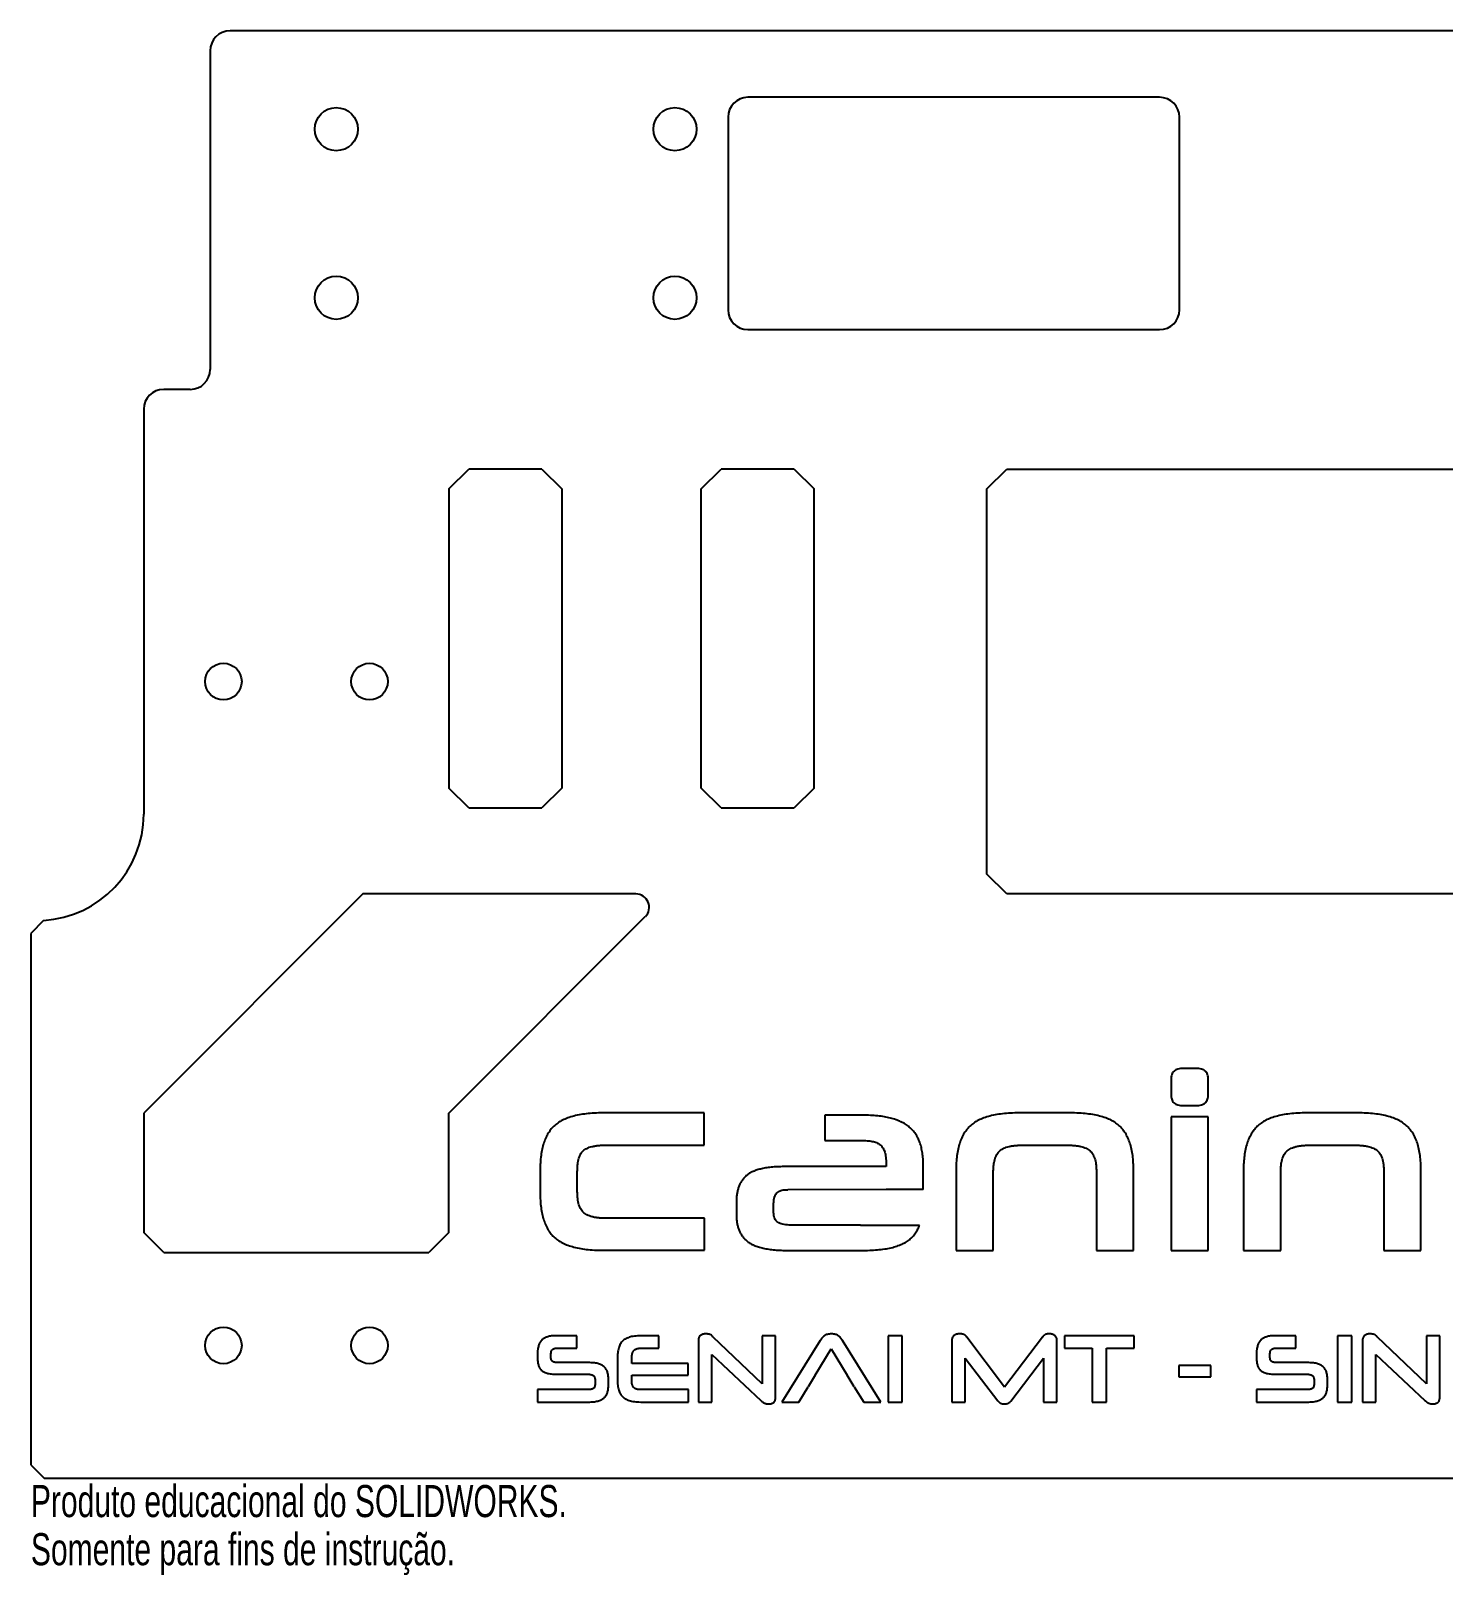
# Model space of a CAD drawing. Header units: millimetres. Extents: x -377 to 17, y -57 to 176.
# Drawn here: x -377 to -164.3, y -56.6 to 176 of the extents above; entities that cross this region are included whole.
import ezdxf

# ---------------------------------------------------------------- set-up
doc = ezdxf.new("R2010")
doc.units = ezdxf.units.MM
doc.styles.add('SLDTEXTSTYLE0', font='TXT', dxfattribs={"width": 0.7})

msp = doc.modelspace()

# ---------------------------------------------------------------- linework, layer by layer
at = {"color": 7, "linetype": 'Continuous', "lineweight": 25}
for p, q in [((-13, 176), (-347, 176)), ((-350, 173), (-350, 125)), ((-207, 166), (-269, 166)), ((-272, 163), (-272, 134)), ((-204, 134), (-204, 163)), ((-269, 131), (-207, 131)), ((-353, 122), (-357, 122)), ((-360, 119), (-360, 58)), ((-314.04, 107), (-311.04, 110)), ((-300.04, 110), (-311.04, 110)), ((-300.04, 110), (-297.04, 107)), ((-276.04, 107), (-273.04, 110)), ((-262.04, 110), (-273.04, 110)), ((-262.04, 110), (-259.04, 107)), ((-233, 107), (-230, 110)), ((-230, 110), (-130, 110)), ((-314.04, 107), (-314.04, 61.96)), ((-297.04, 107), (-297.04, 61.96)), ((-276.04, 61.96), (-276.04, 107)), ((-259.04, 61.96), (-259.04, 107)), ((-233, 49), (-233, 107)), ((-311.04, 58.96), (-314.04, 61.96)), ((-297.04, 61.96), (-300.04, 58.96)), ((-273.04, 58.96), (-276.04, 61.96)), ((-259.04, 61.96), (-262.04, 58.96)), ((-311.04, 58.96), (-300.04, 58.96)), ((-273.04, 58.96), (-262.04, 58.96)), ((-230, 46), (-233, 49)), ((-327, 46), (-360, 13)), ((-285.87, 46), (-327, 46)), ((-130, 46), (-230, 46)), ((-375.11, 42.02), (-377, 40.03)), ((-314.04, 13), (-284.46, 42.59)), ((-377, 40.03), (-377, -40)), ((-201.58, 19.72), (-203.38, 19.72)), ((-205.26, 18.03), (-205.26, 15.86)), ((-199.67, 15.86), (-199.67, 18.03)), ((-203.39, 14.13), (-201.58, 14.14)), ((-360, 13), (-360, -5)), ((-314.04, -5), (-314.04, 13)), ((-275.58, 13.03), (-290.48, 13.03)), ((-275.58, 8.16), (-275.58, 13.03)), ((-257.41, 12.68), (-257.41, 8.86)), ((-251.73, 12.68), (-257.41, 12.68)), ((-220.83, 13.02), (-227.78, 13.03)), ((-205.26, 12.42), (-205.26, -7.69)), ((-199.67, 12.42), (-205.26, 12.42)), ((-199.67, -7.69), (-199.67, 12.42)), ((-177.54, 13.02), (-184.49, 13.03)), ((-290.29, 8.16), (-275.58, 8.16)), ((-257.41, 8.86), (-251.73, 8.86)), ((-227.4, 8.16), (-221.17, 8.16)), ((-184.11, 8.16), (-177.88, 8.16)), ((-248.2, 4.94), (-263.6, 4.94)), ((-248.2, 5.41), (-248.2, 4.94)), ((-242.61, 1.47), (-242.61, 5.14)), ((-300.29, 4.08), (-300.28, 1.29)), ((-294.7, 1.44), (-294.7, 3.89)), ((-237.64, 4.06), (-237.64, -7.69)), ((-232.05, -7.69), (-232.05, 3.87)), ((-216.53, 3.87), (-216.52, -7.69)), ((-210.93, -7.69), (-210.93, 4.06)), ((-194.35, 4.06), (-194.35, -7.69)), ((-188.76, -7.69), (-188.76, 3.87)), ((-173.24, 3.87), (-173.23, -7.69)), ((-167.64, -7.69), (-167.64, 4.06)), ((-248.2, 1.47), (-262.98, 1.46)), ((-242.61, 1.47), (-248.2, 1.47)), ((-270.73, -0.44), (-270.72, -2.33)), ((-265.13, -1.96), (-265.13, -0.58)), ((-275.54, -2.83), (-290.29, -2.83)), ((-275.54, -7.66), (-275.54, -2.83)), ((-252.04, -3.86), (-262.79, -3.86)), ((-251.56, -3.86), (-243.16, -3.86)), ((-357, -8), (-360, -5)), ((-314.04, -5), (-317.04, -8)), ((-357, -8), (-317.04, -8)), ((-290.48, -7.66), (-275.54, -7.66)), ((-263.21, -7.69), (-251.96, -7.69)), ((-237.64, -7.69), (-232.05, -7.69)), ((-216.52, -7.69), (-210.93, -7.69)), ((-205.26, -7.69), (-199.67, -7.69)), ((-194.35, -7.69), (-188.76, -7.69)), ((-173.23, -7.69), (-167.64, -7.69)), ((-294.79, -20.54), (-297.89, -20.54)), ((-294.79, -22.4), (-294.79, -20.54)), ((-282.44, -20.54), (-284.9, -20.54)), ((-282.44, -22.4), (-282.44, -20.54)), ((-266.85, -27.79), (-274.28, -20.68)), ((-266.85, -20.53), (-266.85, -27.79)), ((-264.84, -20.53), (-266.85, -20.53)), ((-264.84, -29.87), (-264.84, -20.53)), ((-247.9, -20.53), (-247.9, -30.53)), ((-245.75, -20.53), (-247.9, -20.53)), ((-245.75, -30.53), (-245.75, -20.53)), ((-230.36, -28.26), (-236.04, -20.73)), ((-224.63, -20.73), (-230.36, -28.26)), ((-221.35, -20.54), (-221.35, -22.4)), ((-210.84, -20.54), (-221.35, -20.54)), ((-210.84, -22.4), (-210.84, -20.54)), ((-186.5, -20.54), (-189.6, -20.54)), ((-186.5, -22.4), (-186.5, -20.54)), ((-180.22, -20.53), (-180.22, -30.53)), ((-178.07, -20.53), (-180.22, -20.53)), ((-178.07, -30.53), (-178.07, -20.53)), ((-166.82, -27.79), (-174.25, -20.68)), ((-166.82, -20.53), (-166.82, -27.79)), ((-164.8, -20.53), (-166.82, -20.53)), ((-164.8, -29.87), (-164.8, -20.53)), ((-297.68, -22.4), (-294.79, -22.4)), ((-284.9, -22.4), (-282.44, -22.4)), ((-276.46, -21.19), (-276.46, -30.53)), ((-258.11, -21.25), (-263.9, -30.53)), ((-258.88, -26.5), (-256.47, -22.53)), ((-256.47, -22.53), (-254.06, -26.5)), ((-249, -30.53), (-254.76, -21.25)), ((-238.29, -21.17), (-238.29, -30.53)), ((-222.47, -30.53), (-222.47, -21.17)), ((-221.35, -22.4), (-217.17, -22.4)), ((-217.17, -22.4), (-217.17, -30.53)), ((-215.02, -22.4), (-210.84, -22.4)), ((-215.02, -30.53), (-215.02, -22.4)), ((-189.39, -22.4), (-186.5, -22.4)), ((-176.43, -21.19), (-176.43, -30.53)), ((-300.69, -23.32), (-300.69, -23.82)), ((-298.68, -23.72), (-298.68, -23.4)), ((-293.04, -24.59), (-297.7, -24.59)), ((-288.65, -24.02), (-288.64, -27.15)), ((-286.49, -24.72), (-286.49, -24.01)), ((-278, -24.72), (-286.49, -24.72)), ((-278, -26.47), (-278, -24.72)), ((-274.45, -23.38), (-267.07, -30.28)), ((-274.45, -30.53), (-274.45, -23.38)), ((-236.27, -23.91), (-231.37, -30.32)), ((-236.27, -30.53), (-236.27, -23.91)), ((-229.4, -30.37), (-224.48, -23.93)), ((-224.48, -23.93), (-224.48, -30.53)), ((-204.11, -25), (-204.11, -26.73)), ((-199.28, -25), (-204.11, -25)), ((-199.28, -26.73), (-199.28, -25)), ((-192.4, -23.32), (-192.4, -23.82)), ((-190.39, -23.72), (-190.39, -23.4)), ((-184.75, -24.59), (-189.41, -24.59)), ((-174.41, -23.38), (-167.04, -30.28)), ((-174.41, -30.53), (-174.41, -23.38)), ((-297.89, -26.33), (-293.14, -26.33)), ((-292.03, -27.22), (-292.03, -27.78)), ((-290.02, -27.93), (-290.01, -27.12)), ((-286.49, -26.47), (-278, -26.47)), ((-286.49, -27.16), (-286.49, -26.47)), ((-258.88, -26.5), (-259.92, -28.21)), ((-253.02, -28.21), (-254.06, -26.5)), ((-204.11, -26.73), (-199.28, -26.73)), ((-189.6, -26.33), (-184.85, -26.33)), ((-183.74, -27.22), (-183.74, -27.78)), ((-181.72, -27.93), (-181.72, -27.12)), ((-300.71, -28.66), (-300.71, -30.52)), ((-293.15, -28.66), (-300.71, -28.66)), ((-277.94, -28.66), (-284.9, -28.66)), ((-277.94, -30.52), (-277.94, -28.66)), ((-261.34, -30.53), (-259.92, -28.21)), ((-253.02, -28.21), (-251.57, -30.53)), ((-192.41, -28.66), (-192.41, -30.52)), ((-184.86, -28.66), (-192.41, -28.66)), ((-300.71, -30.52), (-293.04, -30.52)), ((-284.9, -30.52), (-277.94, -30.52)), ((-276.46, -30.53), (-274.45, -30.53)), ((-265.9, -30.8), (-265.9, -30.8)), ((-263.9, -30.53), (-261.34, -30.53)), ((-251.57, -30.53), (-249, -30.53)), ((-247.9, -30.53), (-245.75, -30.53)), ((-238.29, -30.53), (-236.27, -30.53)), ((-224.48, -30.53), (-222.47, -30.53)), ((-217.17, -30.53), (-215.02, -30.53)), ((-192.41, -30.52), (-184.74, -30.52)), ((-180.22, -30.53), (-178.07, -30.53)), ((-176.43, -30.53), (-174.41, -30.53)), ((-165.87, -30.8), (-165.86, -30.8)), ((-377, -40), (-375, -42)), ((-375, -42), (15, -42))]:
    msp.add_line(p, q, dxfattribs=at)
for centre, radius in [((-331, 161.2), 3.25), ((-280, 161.2), 3.25), ((-331, 135.8), 3.25), ((-280, 135.8), 3.25), ((-348, 78), 2.75), ((-326, 78), 2.75), ((-348, -22), 2.75), ((-326, -22), 2.75)]:
    msp.add_circle(centre, radius, dxfattribs=at)
for centre, radius, start, end in [((-347, 173), 3, 90, 180), ((-269, 163), 3, 90, 180), ((-207, 163), 3, 0, 90), ((-269, 134), 3, 180, 270), ((-207, 134), 3, 270, 0), ((-353, 125), 3, 270, 0), ((-357, 119), 3, 90, 180), ((-376, 58), 16, 273.1847, 0), ((-285.87, 44), 2, 315, 90)]:
    msp.add_arc(centre, radius, start, end, dxfattribs=at)
for points, knots in [([(-203.38, 19.72), (-203.54, 19.72), (-203.83, 19.72), (-204.23, 19.65), (-204.57, 19.53), (-204.84, 19.34), (-205.05, 19.09), (-205.19, 18.79), (-205.27, 18.43), (-205.27, 18.17), (-205.26, 18.03)], [0, 0, 0, 0, 0.1568248, 0.2934754, 0.4134904, 0.5222843, 0.6282355, 0.739377, 0.8617379, 1, 1, 1, 1]), ([(-199.67, 18.03), (-199.67, 18.17), (-199.68, 18.43), (-199.76, 18.79), (-199.9, 19.1), (-200.1, 19.34), (-200.37, 19.52), (-200.72, 19.64), (-201.13, 19.71), (-201.42, 19.71), (-201.58, 19.72)], [0, 0, 0, 0, 0.139168, 0.262952, 0.371691, 0.473139, 0.578648, 0.698976, 0.838393, 1, 1, 1, 1]), ([(-205.26, 15.86), (-205.26, 15.72), (-205.27, 15.46), (-205.19, 15.1), (-205.05, 14.78), (-204.84, 14.54), (-204.57, 14.34), (-204.23, 14.21), (-203.83, 14.14), (-203.54, 14.13), (-203.39, 14.13)], [0, 0, 0, 0, 0.140241, 0.263503, 0.373818, 0.480393, 0.590521, 0.710319, 0.845953, 1, 1, 1, 1]), ([(-201.58, 14.14), (-201.42, 14.14), (-201.13, 14.14), (-200.71, 14.22), (-200.37, 14.35), (-200.1, 14.53), (-199.9, 14.78), (-199.76, 15.09), (-199.68, 15.45), (-199.67, 15.72), (-199.67, 15.86)], [0, 0, 0, 0, 0.159642, 0.298418, 0.419207, 0.525028, 0.627192, 0.736843, 0.859764, 1, 1, 1, 1]), ([(-290.48, 13.03), (-290.93, 13.03), (-291.79, 13.02), (-293.03, 12.93), (-294.16, 12.79), (-295.19, 12.58), (-296.11, 12.3), (-296.93, 11.94), (-297.64, 11.53), (-298.24, 11.04), (-298.76, 10.47), (-299.19, 9.81), (-299.55, 9.07), (-299.84, 8.24), (-300.07, 7.32), (-300.21, 6.32), (-300.29, 5.23), (-300.29, 4.47), (-300.29, 4.08)], [0, 0, 0, 0, 0.086252, 0.165576, 0.23829, 0.305122, 0.366631, 0.423012, 0.47488, 0.523871, 0.572176, 0.621919, 0.674132, 0.730078, 0.790208, 0.854912, 0.924741, 1, 1, 1, 1]), ([(-242.61, 5.14), (-242.61, 5.46), (-242.62, 6.07), (-242.71, 6.96), (-242.87, 7.78), (-243.09, 8.54), (-243.4, 9.23), (-243.76, 9.86), (-244.19, 10.42), (-244.7, 10.91), (-245.29, 11.34), (-245.96, 11.71), (-246.72, 12.02), (-247.55, 12.27), (-248.48, 12.46), (-249.49, 12.59), (-250.58, 12.67), (-251.34, 12.67), (-251.73, 12.68)], [0, 0, 0, 0, 0.069379, 0.134222, 0.195059, 0.252871, 0.307076, 0.359523, 0.410913, 0.461648, 0.513833, 0.569265, 0.628211, 0.691858, 0.760242, 0.834266, 0.914218, 1, 1, 1, 1]), ([(-227.78, 13.03), (-228.24, 13.03), (-229.11, 13.02), (-230.35, 12.93), (-231.49, 12.79), (-232.53, 12.57), (-233.45, 12.3), (-234.27, 11.94), (-234.98, 11.53), (-235.59, 11.03), (-236.11, 10.46), (-236.54, 9.8), (-236.91, 9.06), (-237.19, 8.23), (-237.42, 7.31), (-237.56, 6.3), (-237.65, 5.21), (-237.64, 4.45), (-237.64, 4.06)], [0, 0, 0, 0, 0.086525, 0.166262, 0.23906, 0.306065, 0.367584, 0.423762, 0.475922, 0.524736, 0.572866, 0.622623, 0.674962, 0.730705, 0.790618, 0.855087, 0.925013, 1, 1, 1, 1]), ([(-210.93, 4.06), (-210.93, 4.46), (-210.94, 5.21), (-211.01, 6.31), (-211.16, 7.31), (-211.38, 8.23), (-211.68, 9.06), (-212.04, 9.8), (-212.47, 10.46), (-212.99, 11.03), (-213.6, 11.53), (-214.32, 11.94), (-215.14, 12.3), (-216.07, 12.57), (-217.1, 12.79), (-218.25, 12.93), (-219.5, 13.03), (-220.37, 13.02), (-220.83, 13.02)], [0, 0, 0, 0, 0.074631, 0.144426, 0.208851, 0.26859, 0.324367, 0.376627, 0.426309, 0.474367, 0.523107, 0.57549, 0.631904, 0.69333, 0.760577, 0.833612, 0.913577, 1, 1, 1, 1]), ([(-184.49, 13.03), (-184.95, 13.03), (-185.82, 13.02), (-187.06, 12.93), (-188.21, 12.79), (-189.24, 12.57), (-190.16, 12.3), (-190.98, 11.94), (-191.69, 11.53), (-192.3, 11.03), (-192.82, 10.46), (-193.25, 9.8), (-193.62, 9.06), (-193.9, 8.23), (-194.13, 7.31), (-194.27, 6.3), (-194.36, 5.21), (-194.36, 4.45), (-194.35, 4.06)], [0, 0, 0, 0, 0.086525, 0.166262, 0.23906, 0.306065, 0.367584, 0.423762, 0.475922, 0.524736, 0.572866, 0.622623, 0.674962, 0.730705, 0.790618, 0.855087, 0.925013, 1, 1, 1, 1]), ([(-167.64, 4.06), (-167.65, 4.46), (-167.65, 5.21), (-167.72, 6.31), (-167.87, 7.31), (-168.09, 8.23), (-168.39, 9.06), (-168.75, 9.8), (-169.19, 10.46), (-169.7, 11.03), (-170.31, 11.53), (-171.03, 11.94), (-171.85, 12.3), (-172.78, 12.57), (-173.81, 12.79), (-174.96, 12.93), (-176.21, 13.03), (-177.08, 13.02), (-177.54, 13.02)], [0, 0, 0, 0, 0.074631, 0.144426, 0.208851, 0.26859, 0.324367, 0.376627, 0.426309, 0.474367, 0.523107, 0.57549, 0.631904, 0.69333, 0.760577, 0.833612, 0.913577, 1, 1, 1, 1]), ([(-294.7, 3.89), (-294.7, 4.09), (-294.7, 4.47), (-294.67, 5.02), (-294.61, 5.52), (-294.52, 5.97), (-294.4, 6.38), (-294.25, 6.73), (-294.06, 7.04), (-293.84, 7.3), (-293.57, 7.52), (-293.26, 7.7), (-292.89, 7.86), (-292.47, 7.97), (-292, 8.07), (-291.48, 8.13), (-290.9, 8.16), (-290.5, 8.16), (-290.29, 8.16)], [0, 0, 0, 0, 0.081401, 0.156514, 0.225241, 0.288031, 0.345197, 0.397574, 0.446056, 0.491273, 0.537066, 0.585802, 0.639556, 0.698879, 0.763873, 0.835669, 0.914525, 1, 1, 1, 1]), ([(-251.73, 8.86), (-251.58, 8.86), (-251.28, 8.86), (-250.86, 8.83), (-250.47, 8.78), (-250.12, 8.71), (-249.79, 8.61), (-249.5, 8.49), (-249.24, 8.33), (-249.01, 8.16), (-248.81, 7.96), (-248.64, 7.71), (-248.5, 7.42), (-248.38, 7.09), (-248.3, 6.73), (-248.24, 6.33), (-248.2, 5.88), (-248.2, 5.57), (-248.2, 5.41)], [0, 0, 0, 0, 0.078059, 0.151103, 0.217913, 0.280663, 0.339056, 0.393748, 0.444241, 0.492898, 0.541767, 0.592179, 0.647214, 0.706498, 0.770786, 0.84067, 0.916691, 1, 1, 1, 1]), ([(-232.05, 3.87), (-232.05, 4.07), (-232.05, 4.46), (-232.01, 5.02), (-231.94, 5.53), (-231.84, 5.98), (-231.71, 6.39), (-231.53, 6.75), (-231.33, 7.05), (-231.09, 7.31), (-230.8, 7.53), (-230.46, 7.71), (-230.08, 7.86), (-229.64, 7.98), (-229.15, 8.07), (-228.61, 8.13), (-228.02, 8.17), (-227.62, 8.16), (-227.4, 8.16)], [0, 0, 0, 0, 0.079748, 0.154484, 0.222402, 0.283931, 0.341027, 0.393009, 0.441464, 0.487492, 0.534423, 0.584478, 0.639321, 0.699266, 0.764782, 0.836868, 0.915206, 1, 1, 1, 1]), ([(-221.17, 8.16), (-220.96, 8.16), (-220.54, 8.16), (-219.94, 8.13), (-219.4, 8.07), (-218.9, 7.98), (-218.47, 7.86), (-218.08, 7.71), (-217.74, 7.53), (-217.46, 7.31), (-217.22, 7.05), (-217.02, 6.75), (-216.86, 6.39), (-216.72, 5.98), (-216.62, 5.53), (-216.56, 5.02), (-216.52, 4.46), (-216.52, 4.07), (-216.53, 3.87)], [0, 0, 0, 0, 0.085809, 0.165352, 0.237932, 0.303954, 0.363707, 0.418375, 0.46827, 0.514474, 0.559861, 0.608161, 0.659664, 0.716577, 0.777749, 0.845352, 0.919849, 1, 1, 1, 1]), ([(-188.76, 3.87), (-188.76, 4.07), (-188.76, 4.46), (-188.72, 5.02), (-188.66, 5.53), (-188.55, 5.98), (-188.42, 6.39), (-188.24, 6.75), (-188.04, 7.05), (-187.8, 7.31), (-187.51, 7.53), (-187.18, 7.71), (-186.79, 7.86), (-186.35, 7.98), (-185.86, 8.07), (-185.32, 8.13), (-184.74, 8.17), (-184.33, 8.16), (-184.11, 8.16)], [0, 0, 0, 0, 0.0797482, 0.1544837, 0.2224021, 0.2839306, 0.3410268, 0.3930088, 0.4414636, 0.4874923, 0.5344234, 0.5844783, 0.6393214, 0.6992664, 0.7647821, 0.8368682, 0.9152061, 1, 1, 1, 1]), ([(-177.88, 8.16), (-177.67, 8.16), (-177.25, 8.16), (-176.65, 8.13), (-176.11, 8.07), (-175.61, 7.98), (-175.18, 7.86), (-174.79, 7.71), (-174.45, 7.53), (-174.17, 7.31), (-173.93, 7.05), (-173.73, 6.75), (-173.57, 6.39), (-173.43, 5.98), (-173.33, 5.53), (-173.27, 5.02), (-173.23, 4.46), (-173.23, 4.07), (-173.24, 3.87)], [0, 0, 0, 0, 0.085809, 0.165352, 0.237932, 0.303954, 0.363707, 0.418375, 0.46827, 0.514474, 0.559861, 0.608161, 0.659664, 0.716577, 0.777749, 0.845352, 0.919849, 1, 1, 1, 1]), ([(-263.6, 4.94), (-263.93, 4.93), (-264.57, 4.92), (-265.5, 4.86), (-266.34, 4.74), (-267.09, 4.59), (-267.77, 4.4), (-268.36, 4.16), (-268.87, 3.88), (-269.3, 3.54), (-269.65, 3.16), (-269.97, 2.76), (-270.22, 2.32), (-270.42, 1.84), (-270.58, 1.32), (-270.68, 0.77), (-270.73, 0.18), (-270.73, -0.23), (-270.73, -0.44)], [0, 0, 0, 0, 0.097006, 0.186559, 0.268145, 0.342494, 0.410127, 0.471642, 0.527107, 0.57901, 0.628275, 0.677194, 0.726261, 0.776529, 0.828169, 0.882291, 0.939384, 1, 1, 1, 1]), ([(-300.28, 1.29), (-300.29, 0.9), (-300.3, 0.14), (-300.21, -0.95), (-300.07, -1.95), (-299.84, -2.86), (-299.55, -3.69), (-299.19, -4.44), (-298.76, -5.1), (-298.24, -5.67), (-297.64, -6.16), (-296.93, -6.58), (-296.11, -6.93), (-295.19, -7.2), (-294.16, -7.43), (-293.03, -7.57), (-291.79, -7.66), (-290.93, -7.66), (-290.48, -7.66)], [0, 0, 0, 0, 0.075439, 0.144927, 0.20964, 0.269438, 0.325392, 0.377928, 0.427678, 0.47599, 0.524989, 0.577044, 0.633434, 0.694848, 0.761763, 0.834487, 0.913823, 1, 1, 1, 1]), ([(-290.29, -2.83), (-290.5, -2.83), (-290.9, -2.84), (-291.47, -2.8), (-291.99, -2.74), (-292.46, -2.63), (-292.88, -2.51), (-293.25, -2.35), (-293.56, -2.16), (-293.83, -1.93), (-294.05, -1.67), (-294.24, -1.36), (-294.39, -1), (-294.52, -0.6), (-294.61, -0.16), (-294.67, 0.34), (-294.7, 0.87), (-294.7, 1.25), (-294.7, 1.44)], [0, 0, 0, 0, 0.085625, 0.164051, 0.236096, 0.300732, 0.360474, 0.414714, 0.46504, 0.511475, 0.557911, 0.607202, 0.659762, 0.716631, 0.778902, 0.846374, 0.920247, 1, 1, 1, 1]), ([(-265.13, -0.58), (-265.13, -0.4), (-265.11, -0.06), (-265.01, 0.4), (-264.84, 0.77), (-264.58, 1.06), (-264.25, 1.25), (-263.88, 1.39), (-263.45, 1.46), (-263.14, 1.46), (-262.98, 1.46)], [0, 0, 0, 0, 0.157347, 0.293322, 0.40902, 0.515262, 0.622078, 0.736279, 0.860983, 1, 1, 1, 1]), ([(-262.79, -3.86), (-262.96, -3.86), (-263.3, -3.85), (-263.76, -3.77), (-264.17, -3.64), (-264.52, -3.46), (-264.8, -3.2), (-264.99, -2.85), (-265.12, -2.43), (-265.13, -2.12), (-265.13, -1.96)], [0, 0, 0, 0, 0.151001, 0.286172, 0.406639, 0.518878, 0.625557, 0.735814, 0.859877, 1, 1, 1, 1]), ([(-270.72, -2.33), (-270.72, -2.53), (-270.73, -2.93), (-270.67, -3.5), (-270.56, -4.05), (-270.4, -4.56), (-270.17, -5.03), (-269.91, -5.48), (-269.57, -5.88), (-269.19, -6.26), (-268.74, -6.6), (-268.19, -6.88), (-267.57, -7.13), (-266.86, -7.33), (-266.07, -7.48), (-265.19, -7.6), (-264.23, -7.67), (-263.56, -7.68), (-263.21, -7.69)], [0, 0, 0, 0, 0.057278, 0.111463, 0.163285, 0.213422, 0.262564, 0.311171, 0.359802, 0.409995, 0.462947, 0.519971, 0.582508, 0.6514, 0.727507, 0.810603, 0.901524, 1, 1, 1, 1]), ([(-251.96, -7.69), (-251.53, -7.68), (-250.7, -7.68), (-249.52, -7.61), (-248.43, -7.49), (-247.45, -7.3), (-246.57, -7.06), (-245.8, -6.76), (-245.12, -6.4), (-244.55, -5.98), (-244.06, -5.48), (-243.65, -4.91), (-243.35, -4.36), (-243.21, -4), (-243.16, -3.86)], [0, 0, 0, 0, 0.0896435, 0.1720255, 0.2478845, 0.3171956, 0.3803975, 0.4379276, 0.4904617, 0.5391125, 0.5864419, 0.6349497, 0.6857741, 0.716353, 0.716353, 0.716353, 0.716353]), ([(-297.89, -20.54), (-298.01, -20.54), (-298.24, -20.54), (-298.57, -20.57), (-298.88, -20.62), (-299.16, -20.68), (-299.42, -20.77), (-299.65, -20.88), (-299.86, -21.01), (-300.04, -21.16), (-300.2, -21.34), (-300.33, -21.55), (-300.45, -21.78), (-300.54, -22.03), (-300.61, -22.32), (-300.66, -22.63), (-300.69, -22.97), (-300.69, -23.2), (-300.69, -23.32)], [0, 0, 0, 0, 0.077673, 0.149994, 0.217322, 0.280121, 0.33892, 0.394362, 0.447211, 0.498055, 0.549103, 0.601433, 0.656866, 0.715972, 0.779438, 0.847743, 0.921018, 1, 1, 1, 1]), ([(-284.9, -20.54), (-285.07, -20.54), (-285.4, -20.54), (-285.88, -20.57), (-286.31, -20.63), (-286.7, -20.71), (-287.05, -20.82), (-287.36, -20.95), (-287.63, -21.11), (-287.86, -21.3), (-288.06, -21.52), (-288.23, -21.78), (-288.37, -22.07), (-288.47, -22.39), (-288.56, -22.75), (-288.62, -23.14), (-288.65, -23.57), (-288.65, -23.86), (-288.65, -24.02)], [0, 0, 0, 0, 0.0854662, 0.16428, 0.2365209, 0.3026248, 0.3632537, 0.4192168, 0.4706936, 0.5193291, 0.5673167, 0.6172674, 0.6700212, 0.7264186, 0.7870455, 0.8527314, 0.9234655, 1, 1, 1, 1]), ([(-275.31, -20.26), (-275.39, -20.26), (-275.55, -20.26), (-275.77, -20.31), (-275.97, -20.38), (-276.14, -20.48), (-276.29, -20.61), (-276.39, -20.78), (-276.45, -20.97), (-276.46, -21.11), (-276.46, -21.19)], [0, 0, 0, 0, 0.147474, 0.282025, 0.405491, 0.523377, 0.635587, 0.748073, 0.867102, 1, 1, 1, 1]), ([(-274.28, -20.68), (-274.31, -20.64), (-274.37, -20.58), (-274.46, -20.49), (-274.57, -20.42), (-274.7, -20.36), (-274.83, -20.32), (-274.98, -20.28), (-275.14, -20.27), (-275.25, -20.26), (-275.31, -20.26)], [0, 0, 0, 0, 0.112638, 0.222721, 0.337575, 0.454975, 0.579494, 0.710435, 0.850078, 1, 1, 1, 1]), ([(-256.43, -20.26), (-256.53, -20.26), (-256.73, -20.27), (-257.02, -20.32), (-257.27, -20.41), (-257.48, -20.53), (-257.66, -20.68), (-257.83, -20.85), (-257.98, -21.04), (-258.07, -21.18), (-258.11, -21.25)], [0, 0, 0, 0, 0.153312, 0.291295, 0.417657, 0.534477, 0.648523, 0.762546, 0.879478, 1, 1, 1, 1]), ([(-254.76, -21.25), (-254.8, -21.18), (-254.89, -21.04), (-255.04, -20.85), (-255.21, -20.68), (-255.39, -20.53), (-255.6, -20.41), (-255.85, -20.32), (-256.13, -20.27), (-256.32, -20.26), (-256.43, -20.26)], [0, 0, 0, 0, 0.121043, 0.238802, 0.353631, 0.467674, 0.58442, 0.709727, 0.847669, 1, 1, 1, 1]), ([(-237.09, -20.26), (-237.18, -20.26), (-237.34, -20.27), (-237.56, -20.31), (-237.77, -20.37), (-237.95, -20.47), (-238.1, -20.6), (-238.21, -20.76), (-238.28, -20.96), (-238.28, -21.1), (-238.29, -21.17)], [0, 0, 0, 0, 0.146892, 0.282001, 0.406629, 0.525696, 0.639376, 0.751441, 0.86861, 1, 1, 1, 1]), ([(-236.04, -20.73), (-236.07, -20.69), (-236.13, -20.61), (-236.23, -20.51), (-236.34, -20.43), (-236.46, -20.36), (-236.6, -20.31), (-236.75, -20.28), (-236.91, -20.26), (-237.03, -20.26), (-237.09, -20.26)], [0, 0, 0, 0, 0.12414, 0.241749, 0.355543, 0.466763, 0.582534, 0.708242, 0.84765, 1, 1, 1, 1]), ([(-223.65, -20.26), (-223.71, -20.26), (-223.82, -20.26), (-223.97, -20.28), (-224.11, -20.32), (-224.23, -20.37), (-224.34, -20.44), (-224.45, -20.52), (-224.54, -20.62), (-224.6, -20.69), (-224.63, -20.73)], [0, 0, 0, 0, 0.1540519, 0.2907194, 0.4153389, 0.5283469, 0.6390481, 0.7526028, 0.8719626, 1, 1, 1, 1]), ([(-222.47, -21.17), (-222.47, -21.1), (-222.48, -20.96), (-222.55, -20.76), (-222.66, -20.6), (-222.81, -20.47), (-222.99, -20.37), (-223.19, -20.31), (-223.41, -20.27), (-223.57, -20.26), (-223.65, -20.26)], [0, 0, 0, 0, 0.1319025, 0.250414, 0.3630701, 0.4780532, 0.5973824, 0.7222482, 0.8551918, 1, 1, 1, 1]), ([(-189.6, -20.54), (-189.72, -20.54), (-189.95, -20.54), (-190.28, -20.57), (-190.59, -20.62), (-190.87, -20.68), (-191.13, -20.77), (-191.36, -20.88), (-191.57, -21.01), (-191.75, -21.16), (-191.91, -21.34), (-192.04, -21.55), (-192.16, -21.78), (-192.25, -22.03), (-192.32, -22.32), (-192.37, -22.63), (-192.4, -22.97), (-192.4, -23.2), (-192.4, -23.32)], [0, 0, 0, 0, 0.077673, 0.149994, 0.217322, 0.280121, 0.33892, 0.394362, 0.447211, 0.498055, 0.549103, 0.601433, 0.656866, 0.715972, 0.779438, 0.847743, 0.921018, 1, 1, 1, 1]), ([(-175.27, -20.26), (-175.35, -20.26), (-175.51, -20.26), (-175.74, -20.31), (-175.94, -20.38), (-176.11, -20.48), (-176.25, -20.61), (-176.35, -20.78), (-176.42, -20.97), (-176.42, -21.11), (-176.43, -21.19)], [0, 0, 0, 0, 0.147474, 0.282025, 0.405491, 0.523377, 0.635587, 0.748073, 0.867102, 1, 1, 1, 1]), ([(-174.25, -20.68), (-174.28, -20.64), (-174.33, -20.58), (-174.43, -20.49), (-174.54, -20.42), (-174.66, -20.36), (-174.8, -20.32), (-174.94, -20.28), (-175.1, -20.27), (-175.21, -20.26), (-175.27, -20.26)], [0, 0, 0, 0, 0.1126378, 0.2227212, 0.3375753, 0.4549749, 0.5794942, 0.7104349, 0.8500776, 1, 1, 1, 1]), ([(-298.68, -23.4), (-298.67, -23.31), (-298.67, -23.14), (-298.63, -22.92), (-298.55, -22.73), (-298.44, -22.59), (-298.29, -22.5), (-298.12, -22.43), (-297.91, -22.4), (-297.76, -22.4), (-297.68, -22.4)], [0, 0, 0, 0, 0.162127, 0.300689, 0.416697, 0.519639, 0.621352, 0.732562, 0.857576, 1, 1, 1, 1]), ([(-286.49, -24.01), (-286.5, -23.94), (-286.5, -23.8), (-286.48, -23.6), (-286.46, -23.42), (-286.43, -23.25), (-286.39, -23.1), (-286.33, -22.97), (-286.26, -22.85), (-286.18, -22.75), (-286.09, -22.66), (-285.97, -22.59), (-285.84, -22.52), (-285.69, -22.47), (-285.52, -22.44), (-285.33, -22.41), (-285.12, -22.39), (-284.98, -22.4), (-284.9, -22.4)], [0, 0, 0, 0, 0.080442, 0.154314, 0.222996, 0.286212, 0.34428, 0.398036, 0.447551, 0.494464, 0.541101, 0.590913, 0.645639, 0.704171, 0.768482, 0.839023, 0.916079, 1, 1, 1, 1]), ([(-190.39, -23.4), (-190.38, -23.31), (-190.38, -23.14), (-190.34, -22.92), (-190.26, -22.73), (-190.15, -22.59), (-190, -22.5), (-189.83, -22.43), (-189.62, -22.4), (-189.47, -22.4), (-189.39, -22.4)], [0, 0, 0, 0, 0.162127, 0.300689, 0.416697, 0.519639, 0.621352, 0.732562, 0.857576, 1, 1, 1, 1]), ([(-300.69, -23.82), (-300.69, -23.93), (-300.7, -24.13), (-300.67, -24.42), (-300.63, -24.68), (-300.57, -24.93), (-300.49, -25.16), (-300.39, -25.37), (-300.27, -25.55), (-300.13, -25.72), (-299.96, -25.87), (-299.75, -25.99), (-299.52, -26.1), (-299.26, -26.19), (-298.96, -26.25), (-298.63, -26.3), (-298.27, -26.33), (-298.02, -26.33), (-297.89, -26.33)], [0, 0, 0, 0, 0.070545, 0.136024, 0.197282, 0.254696, 0.309218, 0.361615, 0.411557, 0.460619, 0.510983, 0.564273, 0.621855, 0.684566, 0.753523, 0.828764, 0.910668, 1, 1, 1, 1]), ([(-297.7, -24.59), (-297.78, -24.59), (-297.93, -24.58), (-298.15, -24.55), (-298.32, -24.49), (-298.46, -24.4), (-298.57, -24.28), (-298.63, -24.12), (-298.68, -23.93), (-298.68, -23.79), (-298.68, -23.72)], [0, 0, 0, 0, 0.1621989, 0.3013491, 0.4192283, 0.5241171, 0.6243373, 0.7334849, 0.8571479, 1, 1, 1, 1]), ([(-290.01, -27.12), (-290.01, -27.01), (-290.02, -26.8), (-290.05, -26.5), (-290.1, -26.22), (-290.17, -25.96), (-290.27, -25.73), (-290.39, -25.52), (-290.53, -25.34), (-290.69, -25.17), (-290.89, -25.03), (-291.11, -24.91), (-291.36, -24.81), (-291.64, -24.72), (-291.95, -24.66), (-292.28, -24.62), (-292.65, -24.59), (-292.9, -24.59), (-293.04, -24.59)], [0, 0, 0, 0, 0.070529, 0.13681, 0.198245, 0.25635, 0.310925, 0.362993, 0.413647, 0.463554, 0.515038, 0.569567, 0.628331, 0.691381, 0.759686, 0.833731, 0.913727, 1, 1, 1, 1]), ([(-192.4, -23.82), (-192.4, -23.93), (-192.4, -24.13), (-192.38, -24.42), (-192.34, -24.68), (-192.28, -24.93), (-192.2, -25.16), (-192.1, -25.37), (-191.98, -25.55), (-191.84, -25.72), (-191.67, -25.87), (-191.46, -25.99), (-191.23, -26.1), (-190.97, -26.19), (-190.67, -26.25), (-190.34, -26.3), (-189.98, -26.33), (-189.73, -26.33), (-189.6, -26.33)], [0, 0, 0, 0, 0.070545, 0.136024, 0.197282, 0.254696, 0.309218, 0.361615, 0.411557, 0.460619, 0.510983, 0.564273, 0.621855, 0.684566, 0.753523, 0.828764, 0.910668, 1, 1, 1, 1]), ([(-189.41, -24.59), (-189.49, -24.59), (-189.64, -24.58), (-189.85, -24.55), (-190.03, -24.49), (-190.17, -24.4), (-190.28, -24.28), (-190.34, -24.12), (-190.38, -23.93), (-190.39, -23.79), (-190.39, -23.72)], [0, 0, 0, 0, 0.1621989, 0.3013491, 0.4192283, 0.5241171, 0.6243373, 0.7334849, 0.8571479, 1, 1, 1, 1]), ([(-181.72, -27.12), (-181.72, -27.01), (-181.73, -26.8), (-181.76, -26.5), (-181.81, -26.22), (-181.88, -25.96), (-181.98, -25.73), (-182.1, -25.52), (-182.24, -25.34), (-182.4, -25.17), (-182.6, -25.03), (-182.82, -24.91), (-183.07, -24.81), (-183.35, -24.72), (-183.66, -24.66), (-183.99, -24.62), (-184.36, -24.59), (-184.61, -24.59), (-184.75, -24.59)], [0, 0, 0, 0, 0.0705289, 0.1368096, 0.1982451, 0.25635, 0.3109254, 0.3629926, 0.413647, 0.4635544, 0.515038, 0.5695665, 0.6283306, 0.6913815, 0.7596859, 0.8337307, 0.9137266, 1, 1, 1, 1]), ([(-292.03, -27.78), (-292.03, -27.86), (-292.04, -28.01), (-292.08, -28.21), (-292.17, -28.37), (-292.29, -28.49), (-292.46, -28.57), (-292.65, -28.63), (-292.89, -28.66), (-293.06, -28.66), (-293.15, -28.66)], [0, 0, 0, 0, 0.1419746, 0.2635558, 0.3691957, 0.467924, 0.5723679, 0.6940484, 0.8349402, 1, 1, 1, 1]), ([(-293.14, -26.33), (-293.05, -26.33), (-292.88, -26.34), (-292.65, -26.37), (-292.45, -26.43), (-292.29, -26.53), (-292.17, -26.65), (-292.08, -26.81), (-292.04, -27.01), (-292.03, -27.15), (-292.03, -27.22)], [0, 0, 0, 0, 0.163326, 0.304984, 0.428022, 0.535709, 0.63742, 0.744308, 0.86359, 1, 1, 1, 1]), ([(-288.64, -27.15), (-288.64, -27.29), (-288.65, -27.58), (-288.62, -27.99), (-288.56, -28.37), (-288.48, -28.71), (-288.37, -29.03), (-288.23, -29.31), (-288.06, -29.55), (-287.86, -29.77), (-287.63, -29.95), (-287.36, -30.11), (-287.05, -30.24), (-286.7, -30.35), (-286.31, -30.43), (-285.88, -30.48), (-285.4, -30.52), (-285.07, -30.52), (-284.9, -30.52)], [0, 0, 0, 0, 0.074642, 0.1439871, 0.2082284, 0.2680656, 0.3236567, 0.3759538, 0.4254949, 0.4736992, 0.5226415, 0.5747376, 0.6314291, 0.6928968, 0.7599542, 0.8333189, 0.9133586, 1, 1, 1, 1]), ([(-284.9, -28.66), (-284.98, -28.66), (-285.12, -28.66), (-285.33, -28.65), (-285.52, -28.63), (-285.7, -28.6), (-285.85, -28.55), (-285.98, -28.5), (-286.09, -28.44), (-286.19, -28.36), (-286.27, -28.27), (-286.33, -28.16), (-286.39, -28.03), (-286.43, -27.89), (-286.47, -27.73), (-286.49, -27.56), (-286.5, -27.36), (-286.5, -27.23), (-286.49, -27.16)], [0, 0, 0, 0, 0.087616, 0.167722, 0.240993, 0.306769, 0.367378, 0.421709, 0.470222, 0.516165, 0.562007, 0.609549, 0.661652, 0.717622, 0.779595, 0.847154, 0.919996, 1, 1, 1, 1]), ([(-183.74, -27.78), (-183.74, -27.86), (-183.74, -28.01), (-183.79, -28.21), (-183.88, -28.37), (-184, -28.49), (-184.17, -28.57), (-184.36, -28.63), (-184.6, -28.66), (-184.77, -28.66), (-184.86, -28.66)], [0, 0, 0, 0, 0.141975, 0.263556, 0.369196, 0.467924, 0.572368, 0.694048, 0.83494, 1, 1, 1, 1]), ([(-184.85, -26.33), (-184.76, -26.33), (-184.59, -26.34), (-184.36, -26.37), (-184.16, -26.43), (-184, -26.53), (-183.88, -26.65), (-183.79, -26.81), (-183.74, -27.01), (-183.74, -27.15), (-183.74, -27.22)], [0, 0, 0, 0, 0.1633261, 0.3049837, 0.4280218, 0.5357092, 0.63742, 0.7443082, 0.8635902, 1, 1, 1, 1]), ([(-293.04, -30.52), (-292.9, -30.52), (-292.65, -30.52), (-292.28, -30.49), (-291.95, -30.45), (-291.64, -30.38), (-291.36, -30.3), (-291.11, -30.2), (-290.89, -30.07), (-290.69, -29.93), (-290.53, -29.76), (-290.39, -29.58), (-290.27, -29.36), (-290.17, -29.12), (-290.1, -28.86), (-290.05, -28.57), (-290.02, -28.26), (-290.02, -28.05), (-290.02, -27.93)], [0, 0, 0, 0, 0.085241, 0.164416, 0.23764, 0.305338, 0.367742, 0.426077, 0.480046, 0.531272, 0.580989, 0.631851, 0.684178, 0.739458, 0.798284, 0.860886, 0.92785, 1, 1, 1, 1]), ([(-265.9, -30.8), (-265.82, -30.8), (-265.68, -30.8), (-265.47, -30.75), (-265.29, -30.69), (-265.13, -30.59), (-265, -30.46), (-264.9, -30.29), (-264.85, -30.09), (-264.84, -29.95), (-264.84, -29.87)], [0, 0, 0, 0, 0.141502, 0.270261, 0.389759, 0.503711, 0.615352, 0.730242, 0.857295, 1, 1, 1, 1]), ([(-184.74, -30.52), (-184.61, -30.52), (-184.36, -30.52), (-183.99, -30.49), (-183.65, -30.45), (-183.35, -30.38), (-183.07, -30.3), (-182.82, -30.2), (-182.6, -30.07), (-182.4, -29.93), (-182.24, -29.76), (-182.1, -29.58), (-181.98, -29.36), (-181.88, -29.12), (-181.81, -28.86), (-181.76, -28.57), (-181.73, -28.26), (-181.72, -28.05), (-181.72, -27.93)], [0, 0, 0, 0, 0.085241, 0.164416, 0.23764, 0.305338, 0.367742, 0.426077, 0.480046, 0.531272, 0.580989, 0.631851, 0.684178, 0.739458, 0.798284, 0.860886, 0.92785, 1, 1, 1, 1]), ([(-165.86, -30.8), (-165.79, -30.8), (-165.64, -30.8), (-165.44, -30.75), (-165.26, -30.69), (-165.09, -30.59), (-164.96, -30.46), (-164.87, -30.29), (-164.82, -30.09), (-164.81, -29.95), (-164.8, -29.87)], [0, 0, 0, 0, 0.141502, 0.270261, 0.389759, 0.503711, 0.615352, 0.730242, 0.857295, 1, 1, 1, 1]), ([(-267.07, -30.28), (-267.03, -30.32), (-266.95, -30.41), (-266.81, -30.52), (-266.67, -30.61), (-266.53, -30.69), (-266.38, -30.74), (-266.22, -30.78), (-266.06, -30.8), (-265.95, -30.8), (-265.9, -30.8)], [0, 0, 0, 0, 0.138182, 0.269549, 0.395913, 0.517748, 0.638758, 0.756988, 0.877324, 1, 1, 1, 1]), ([(-231.37, -30.32), (-231.35, -30.36), (-231.29, -30.44), (-231.19, -30.54), (-231.08, -30.63), (-230.96, -30.69), (-230.83, -30.75), (-230.69, -30.78), (-230.54, -30.8), (-230.44, -30.8), (-230.39, -30.8)], [0, 0, 0, 0, 0.128201, 0.250444, 0.369647, 0.489866, 0.608714, 0.734058, 0.863856, 1, 1, 1, 1]), ([(-230.39, -30.8), (-230.33, -30.8), (-230.23, -30.8), (-230.08, -30.78), (-229.94, -30.75), (-229.81, -30.7), (-229.7, -30.64), (-229.58, -30.56), (-229.48, -30.47), (-229.43, -30.41), (-229.4, -30.37)], [0, 0, 0, 0, 0.1400587, 0.2735275, 0.4015251, 0.5223801, 0.6416413, 0.7601807, 0.879382, 1, 1, 1, 1]), ([(-167.04, -30.28), (-167, -30.32), (-166.91, -30.41), (-166.78, -30.52), (-166.64, -30.61), (-166.49, -30.69), (-166.34, -30.74), (-166.19, -30.78), (-166.03, -30.8), (-165.92, -30.8), (-165.87, -30.8)], [0, 0, 0, 0, 0.138182, 0.2695488, 0.3959134, 0.5177484, 0.6387578, 0.7569879, 0.8773243, 1, 1, 1, 1])]:
    msp.add_open_spline(points, degree=3, knots=knots, dxfattribs=at)
msp.add_open_spline([(-252.04, -3.86), (-251.88, -3.86), (-251.72, -3.86), (-251.56, -3.86)], degree=3, dxfattribs=at)

# ---------------------------------------------------------------- texts
at = {"color": 7, "linetype": 'Continuous', "char_height": 4.8336, "attachment_point": 1, "style": 'SLDTEXTSTYLE0'}
for s, insert in [('Produto educacional do SOLIDWORKS.', (-377, -43.02)), ('Somente para fins de instrução.', (-377, -50.27))]:
    msp.add_mtext(s, dxfattribs=dict(at, insert=insert))

doc.saveas('drawing.dxf')
